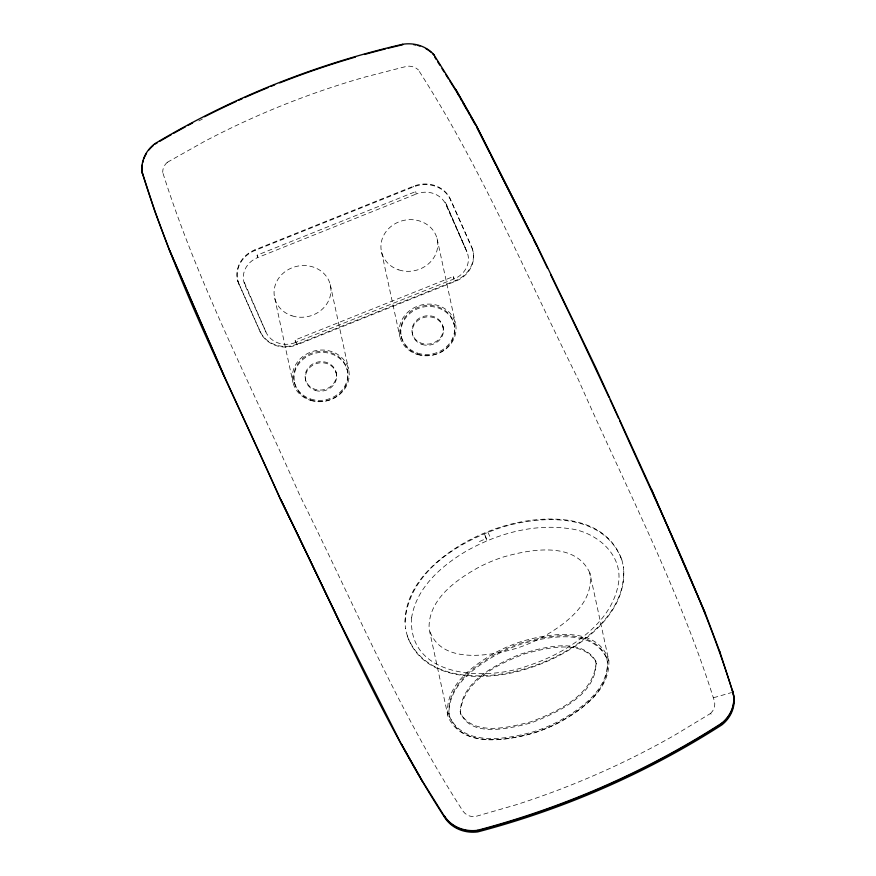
<?xml version="1.0" encoding="UTF-8"?>
<svg xmlns="http://www.w3.org/2000/svg" width="876" height="876" viewBox="0 0 876 876"><rect width="100%" height="100%" fill="white"/><g stroke="black" fill="none" stroke-linecap="round" stroke-linejoin="round"><path stroke-width="0.66" stroke-dasharray="4.38 3.29" d="M404.997 621.905C408.358 572.784 457.097 542.627 499.331 528.14C539.934 514.749 604.188 511.748 622.037 560.52C604.812 511.157 539.879 514.07 499.2 527.527A174.806 157.384 -12.2 0 0 469.733 539.89C437.069 557.147 401.044 588.026 405.511 628.782L405.38 628.18C416.341 683.576 487.757 682.481 529.717 667.961A174.806 157.384 -12.2 0 0 559.184 655.598C591.847 638.341 627.884 607.451 623.405 566.695C627.271 607.243 591.596 637.783 559.052 654.985A174.806 157.384 -12.2 0 1 529.586 667.348C488.983 680.74 424.729 683.74 406.88 634.958L407.011 635.571M710.392 713.59L711.027 712.976A14.093 12.691 -12.2 0 0 714.466 701.435L714.17 700.395C679.393 589.252 624.851 485.611 578.193 379.253C526.224 275.502 481.242 167.502 418.213 69.719M167.36 162.279L166.779 162.794A14.093 12.691 -12.2 0 0 162.717 171.849L162.739 172.419M167.316 162.301L204.031 141.66A762.821 686.784 -12.2 0 1 365.358 76.957L407.077 66.237A14.093 12.691 -12.2 0 1 417.819 69.401L418.454 69.971M257.128 255.168L257.654 257.599A22.853 20.575 -12.2 0 0 244.93 284.952L244.404 282.521L265.976 332.113A22.853 20.575 -12.2 0 0 295.54 342.494L295.015 340.063L295.54 342.494L454.096 278.897A22.853 20.575 -12.2 0 0 466.82 251.554L445.249 201.962L466.82 251.554L445.774 204.393A22.853 20.575 -12.2 0 0 416.209 194.012L415.684 191.581L416.209 194.012L257.654 257.599L257.128 255.168L415.684 191.581M453.571 276.466L453.932 278.973L453.571 276.466L295.015 340.063L297.117 344.783L455.684 281.185A28.569 25.722 -12.2 0 0 471.584 246.999L450.406 199.235A28.569 25.722 -12.2 0 0 413.45 186.249L254.883 249.846A28.569 25.722 -12.2 0 0 238.984 284.032L260.161 331.796A28.569 25.722 -12.2 0 0 297.117 344.783L296.986 344.169A28.569 25.722 -12.2 0 1 260.03 331.194L238.984 284.032M479.446 541.532L486.509 538.39M239.115 284.634A28.569 25.722 -12.2 0 1 255.015 250.459L413.582 186.862A28.569 25.722 -12.2 0 1 450.538 199.838L471.584 246.999M296.986 344.169L455.553 280.572A28.569 25.722 -12.2 0 0 471.452 246.397M713.59 697.723L731.526 692.577M711.115 714.137L710.48 713.502L674.498 735.282A762.821 686.784 -12.2 0 1 515.515 804.967L474.573 816.771A14.093 12.691 -12.2 0 1 463.207 811.428L462.583 810.53C398.46 711.202 352.809 601.418 300.052 495.958C252.978 388.758 197.943 284.306 162.706 172.342M265.899 331.96L244.93 284.952M487.921 532.29L490.122 536.966M589.833 572.948C575.379 540.963 530.068 549.263 503.174 557.059A146.172 131.597 -12.2 0 0 478.548 567.396C455.816 580.054 427.904 599.775 429.098 628.88L448.129 716.831C462.583 748.816 507.894 740.516 534.787 732.719A146.172 131.597 -12.2 0 0 559.414 722.382C582.146 709.724 610.057 690.003 608.864 660.898L589.833 572.948C594.979 603.345 564.418 625.004 541.149 637.925A146.172 131.597 -12.2 0 1 516.522 648.262C489.531 656.321 439.456 664.807 429.098 628.88M606.718 657.799C592.406 626.723 548.091 635.22 521.866 642.732A144.737 130.316 -12.2 0 0 497.48 652.97C475.11 665.486 446.672 685.262 449.005 714.203C447.975 685.678 475.471 666.494 497.71 654.065A144.737 130.316 -12.2 0 1 522.107 643.827C548.321 636.315 592.636 627.818 606.958 658.883L606.718 657.799C612.696 687.945 581.938 709.604 558.976 722.361A144.737 130.316 -12.2 0 1 534.59 732.599C508.211 740.472 457.951 749.177 448.764 713.108M595.702 660.92C580.613 636.075 541.828 647.769 519.523 654.46C495.017 664.983 460.754 681.824 460.305 712.396C463.075 680.323 498.893 663.636 525.512 653.551C546.536 648.174 582.463 638.615 595.943 662.015L595.702 660.92C598.823 693.858 556.632 713.108 531.184 722.875C510.588 728.164 469.197 738.895 460.075 711.301M621.905 559.917L623.537 567.309M608.864 660.898C598.505 624.971 548.431 633.457 521.439 641.517A146.172 131.597 -12.2 0 0 496.812 651.853C473.544 664.774 442.982 686.434 448.129 716.831M607.692 662.223L607.451 661.128C608.481 689.653 580.996 708.837 558.746 721.266A144.737 130.316 -12.2 0 1 534.36 731.504C508.135 739.015 463.82 747.513 449.508 716.448L449.738 717.532M596.392 664.03L596.151 662.935C593.38 695.007 557.563 711.695 530.944 721.78C509.92 727.157 473.993 736.716 460.513 713.316L460.754 714.411M472.602 249.561L472.733 250.175M450.406 199.235L450.538 199.838M455.553 280.572L455.684 281.185M437.102 238.699L455.367 323.167M453.976 323.496L454.217 324.591M413.45 186.249L413.582 186.862M442.884 326.211L443.114 327.306A15.713 14.147 -12.2 0 1 421.816 343.359A15.713 14.147 -12.2 0 1 417.94 319.16A15.713 14.147 -12.2 0 1 443.103 327.306M412.355 333.668L412.596 334.763M401.252 336.384L401.493 337.479M381.608 252.266L399.872 336.723M330.252 284.623L348.517 369.081M347.126 369.42L347.367 370.515M336.034 372.136L336.264 373.231A15.713 14.147 -12.2 0 1 314.966 389.283A15.713 14.147 -12.2 0 1 311.09 365.084A15.713 14.147 -12.2 0 1 336.253 373.22M305.505 379.593L305.746 380.688M294.413 382.308L294.643 383.403M274.757 298.179L293.022 382.648M254.883 249.846L255.015 250.459M260.03 331.194L260.161 331.796M237.834 280.857L237.965 281.47M198.797 120.932A782.826 704.797 -12.2 0 1 202.389 119.07M411.589 617.843C407.778 678.801 487.625 681.189 528.546 665.53A169.079 152.227 -12.2 0 0 557.037 653.573C584.686 638.713 613.167 615.894 618.511 583.109C623.186 553.183 594.432 530.637 567.024 528.348C532.137 523.837 496.637 533.988 466.36 551.07C441.394 565.841 416.308 587.687 411.589 617.843M486.388 538.444L484.319 533.714L486.914 540.875L486.388 538.444M417.819 354.222A27.134 24.429 -12.2 0 0 454.6 326.474A27.134 24.429 -12.2 0 0 411.14 312.414A27.134 24.429 -12.2 0 0 417.819 354.222M422.046 344.454A15.713 14.147 -12.2 0 0 443.333 328.39A15.713 14.147 -12.2 0 0 418.17 320.255A15.713 14.147 -12.2 0 0 422.046 344.454M417.589 353.127A27.134 24.429 -12.2 0 0 454.359 325.379A27.134 24.429 -12.2 0 0 410.899 311.319A27.134 24.429 -12.2 0 0 417.589 353.127M310.98 400.135A27.134 24.429 -12.2 0 0 347.75 372.399A27.134 24.429 -12.2 0 0 304.29 358.339A27.134 24.429 -12.2 0 0 310.98 400.135M315.196 390.378A15.713 14.147 -12.2 0 0 336.493 374.315A15.713 14.147 -12.2 0 0 311.33 366.179A15.713 14.147 -12.2 0 0 315.196 390.378M310.739 399.04A27.134 24.429 -12.2 0 0 347.52 371.304A27.134 24.429 -12.2 0 0 304.049 357.244A27.134 24.429 -12.2 0 0 310.739 399.04M310.214 400.266A28.569 25.722 -12.2 0 0 348.922 371.063A28.569 25.722 -12.2 0 0 303.173 356.269A28.569 25.722 -12.2 0 0 310.214 400.266M291.949 315.809A28.569 25.722 -12.2 0 0 330.668 286.605A28.569 25.722 -12.2 0 0 284.908 271.801A28.569 25.722 -12.2 0 0 291.949 315.809M417.064 354.342A28.569 25.722 -12.2 0 0 455.772 325.138A28.569 25.722 -12.2 0 0 410.023 310.345A28.569 25.722 -12.2 0 0 417.064 354.342M398.799 269.885A28.569 25.722 -12.2 0 0 437.507 240.681A28.569 25.722 -12.2 0 0 391.758 225.888A28.569 25.722 -12.2 0 0 398.799 269.885"/><path stroke-width="1.31" d="M619.704 420.721C659.431 510.292 703.943 598.33 732.807 692.215A34.109 30.704 -12.2 0 1 721.857 724.901A782.826 704.797 -12.2 0 1 477.792 831.882A34.109 30.704 -12.2 0 1 444.8 817.637C380.195 717.663 334.194 607.178 281.108 500.984C233.432 392.284 177.412 286.452 142.24 172.736L142.142 172.254A34.109 30.704 -12.2 0 1 154.986 143.598A782.826 704.797 -12.2 0 1 402.642 44.271A34.109 30.704 -12.2 0 1 433.74 54.476L456.111 90.261L476.643 126.462L537.393 246.605M434.803 57.203L436.237 59.48M437.671 61.758L439.829 65.174M441.986 68.58L444.143 71.996M445.577 74.274L448.446 78.829M449.892 81.107L456.352 91.356M721.616 723.806L721.517 723.324A34.109 30.704 -12.2 0 0 732.467 690.638L732.566 691.12A34.109 30.704 -12.2 0 1 721.616 723.806A782.826 704.797 -12.2 0 1 477.551 830.787A34.109 30.704 -12.2 0 1 444.559 816.542L422.188 780.757L401.657 744.556L422.287 781.239M456.013 89.779L476.544 125.98L537.284 246.112L595.636 367.296L651.678 489.98L705.18 613.156M457.009 92.528L459.002 96.031M460.327 98.364L461.652 100.696M462.977 103.039L466.952 110.047M468.277 112.38L469.602 114.712M470.927 117.056L474.901 124.053M476.883 127.557L489.772 153.048M490.998 155.468L495.904 165.181M497.13 167.601L530.878 234.341M533.944 240.418L537.021 246.484M401.755 745.038L339.976 622.518L280.758 499.408L340.074 623.011M537.634 247.689L547.61 268.428M550.544 274.527L578.149 331.851M578.729 333.044L608.973 397.266M610.101 399.741L618.576 418.246M280.868 499.9L223.884 375.311L169.528 250.218L223.993 375.804M651.569 489.498L705.081 612.663L719.82 651.832M169.626 250.7L154.888 211.543L142.142 172.254M719.711 651.35L732.566 691.12M705.081 612.663L705.421 614.24M433.74 54.476L433.85 54.969A34.109 30.704 -12.2 0 0 432.426 53.502M402.642 44.271L402.741 44.753A782.826 704.797 -12.2 0 0 388.21 48.235M444.559 816.542L444.45 816.049A34.109 30.704 -12.2 0 0 477.453 830.306L477.551 830.787M154.986 143.598L155.096 144.08A782.826 704.797 -12.2 0 1 157.395 142.711M413.658 44.621A34.109 30.704 -12.2 0 1 415.804 44.972M417.907 45.453A34.109 30.704 -12.2 0 1 419.965 46.067M425.78 48.596A34.109 30.704 -12.2 0 1 430.915 52.122M159.717 141.343A782.826 704.797 -12.2 0 1 171.346 134.619M173.689 133.294A782.826 704.797 -12.2 0 1 185.471 126.779M187.847 125.509A782.826 704.797 -12.2 0 1 192.589 122.968M204.546 116.749A782.826 704.797 -12.2 0 1 236.137 101.463M238.601 100.335A782.826 704.797 -12.2 0 1 242.291 98.659M244.765 97.554A782.826 704.797 -12.2 0 1 268.395 87.447M270.903 86.417A782.826 704.797 -12.2 0 1 274.67 84.906M279.707 82.902A782.826 704.797 -12.2 0 1 355.426 57.06M364.569 54.465A782.826 704.797 -12.2 0 1 385.571 48.892M142.24 172.736A34.109 30.704 -12.2 0 1 142.284 164.787M142.657 162.816A34.109 30.704 -12.2 0 1 143.16 160.856M143.795 158.917A34.109 30.704 -12.2 0 1 146.511 153.377M148.931 149.971A34.109 30.704 -12.2 0 1 153.409 145.416M142.481 173.831A34.109 30.704 -12.2 0 1 142.306 167.874M721.517 723.324A782.826 704.797 -12.2 0 1 477.453 830.306"/></g></svg>
